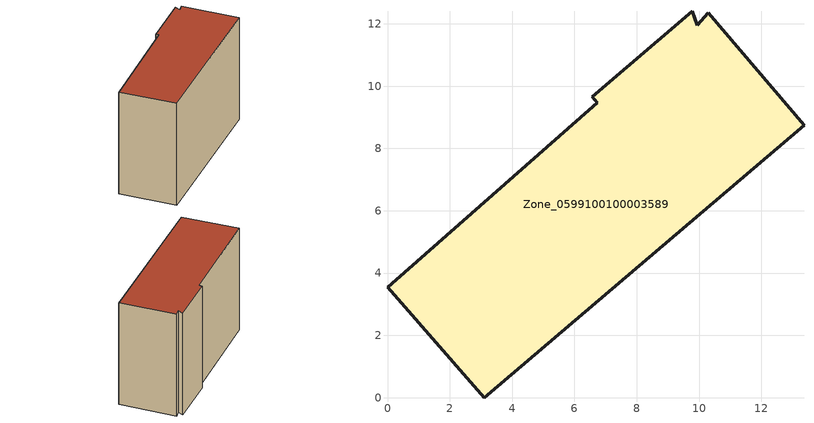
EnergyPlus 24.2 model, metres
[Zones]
Zone_0599100100003589
 floor ground (C_G): 6.57,9.66 9.78,12.4 9.94,11.95 10.29,12.35 13.37,8.75 3.11,0 0,3.55 6.74,9.46 z0
 wall outside (C_F): 3.11,0 13.37,8.75 10.29,12.35 9.94,11.95 9.78,12.4 6.57,9.66 6.74,9.46 0,3.55 3.11,0 z0:9.18
 roof outside (C_R): 9.78,12.4 6.57,9.66 6.74,9.46 0,3.55 3.11,0 13.37,8.75 10.29,12.35 9.94,11.95 z9.18
[BUILDING]
Pand.0599100100003589: North Axis=0; Terrain=City; Loads Convergence Tolerance Value=0.04; Temperature Convergence Tolerance Value=0.4; Solar Distribution=FullExterior; Maximum Number of Warmup Days=25; Minimum Number of Warmup Days=1
[Site:Location]
Rotterdam.The.Hague.AP_ZH_NLD Design_Conditions: Latitude=51.96; Longitude=4.45; Time Zone=1; Elevation=-4.5
[SITE:GROUNDTEMPERATURE:BUILDINGSURFACE]
18, 18, 18, 18, 18, 18, 18, 18, 18, 18, 18, 18
[MATERIAL] Thermal Absorptance=0.9; Solar Absorptance=0.7; Visible Absorptance=0.7
Name | Roughness | Thickness | Conductivity | Density | Specific Heat
G.TC.2006-2014 | MediumSmooth | 0.15 | 0.06 | 540 | 1210
F.TC.2006-2014 | Rough | 0.3 | 0.12 | 1920 | 840
R.TC.2006-2014 | MediumRough | 0.2 | 0.08 | 1500 | 1000
[CONSTRUCTION]
C_G: G.TC.2006-2014
C_F: F.TC.2006-2014
C_R: R.TC.2006-2014
[ZONE]
Zone_0599100100003589: Type=1; Multiplier=1; Ceiling Height=Autocalculate; Volume=Autocalculate; Floor Area=autocalculate; Part of Total Floor Area=Yes
[ZONEINFILTRATION:DESIGNFLOWRATE]
Infil_Zone_0599100100003589: Zone or ZoneList or Space or SpaceList=Zone_0599100100003589; Schedule=AlwaysOn; Design Flow Rate Calculation Method=Flow/Area; Flow Rate per Floor Area=0.0015; Constant Term Coefficient=1; Temperature Term Coefficient=0; Velocity Term Coefficient=0; Velocity Squared Term Coefficient=0
[HVACTEMPLATE:ZONE:IDEALLOADSAIRSYSTEM]
Zone_0599100100003589: Maximum Heating Supply Air Temperature=50; Minimum Cooling Supply Air Temperature=13; Maximum Heating Supply Air Humidity Ratio=0.0156; Minimum Cooling Supply Air Humidity Ratio=0.0077; Heating Limit=NoLimit; Cooling Limit=NoLimit; Dehumidification Control Type=ConstantSensibleHeatRatio; Cooling Sensible Heat Ratio=0.7; Dehumidification Setpoint=60; Humidification Control Type=None; Humidification Setpoint=30; Outdoor Air Method=None; Outdoor Air Flow Rate per Person=0.00944; Outdoor Air Flow Rate per Zone Floor Area=0; Outdoor Air Flow Rate per Zone=0; Demand Controlled Ventilation Type=None; Outdoor Air Economizer Type=NoEconomizer; Heat Recovery Type=None; Sensible Heat Recovery Effectiveness=0.7; Latent Heat Recovery Effectiveness=0.65
[ZONECONTROL:THERMOSTAT]
ThermostatControl_Zone_0599100100003589: Zone or ZoneList=Zone_0599100100003589; Control Type Schedule=DualSetpointControlType; Control 1=Thermostat_Zone_0599100100003589; Temperature Difference Between Cutout And Setpoint=0
[THERMOSTATSETPOINT:DUALSETPOINT]
Thermostat_Zone_0599100100003589: Heating Setpoint Temperature Schedule=HeatingSetpoint_Zone_0599100100003589; Cooling Setpoint Temperature Schedule=CoolingSetpoint_Zone_0599100100003589
[SCHEDULE:COMPACT]
HeatingSetpoint_Zone_0599100100003589: Through: 12/31, For: AllDays, Until: 24:00, 21
CoolingSetpoint_Zone_0599100100003589: Through: 12/31, For: AllDays, Until: 24:00, 24
DualSetpointControlType: Through: 12/31, For: AllDays, Until: 24:00, 4
AlwaysOn: Through: 12/31, For: AllDays, Until: 24:00, 1
